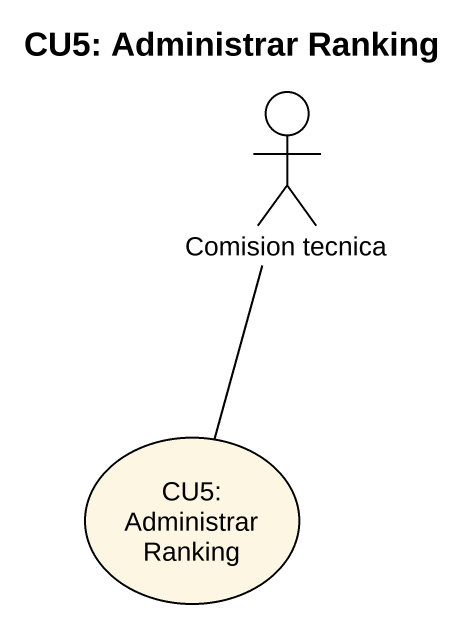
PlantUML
@startuml
title CU5: Administrar Ranking
actor "Comision tecnica" as Comision_tecnica
usecase "CU5: Administrar Ranking" as CU5_Administrar_Ranking
CU5_Administrar_Ranking -up- Comision_tecnica
@enduml
